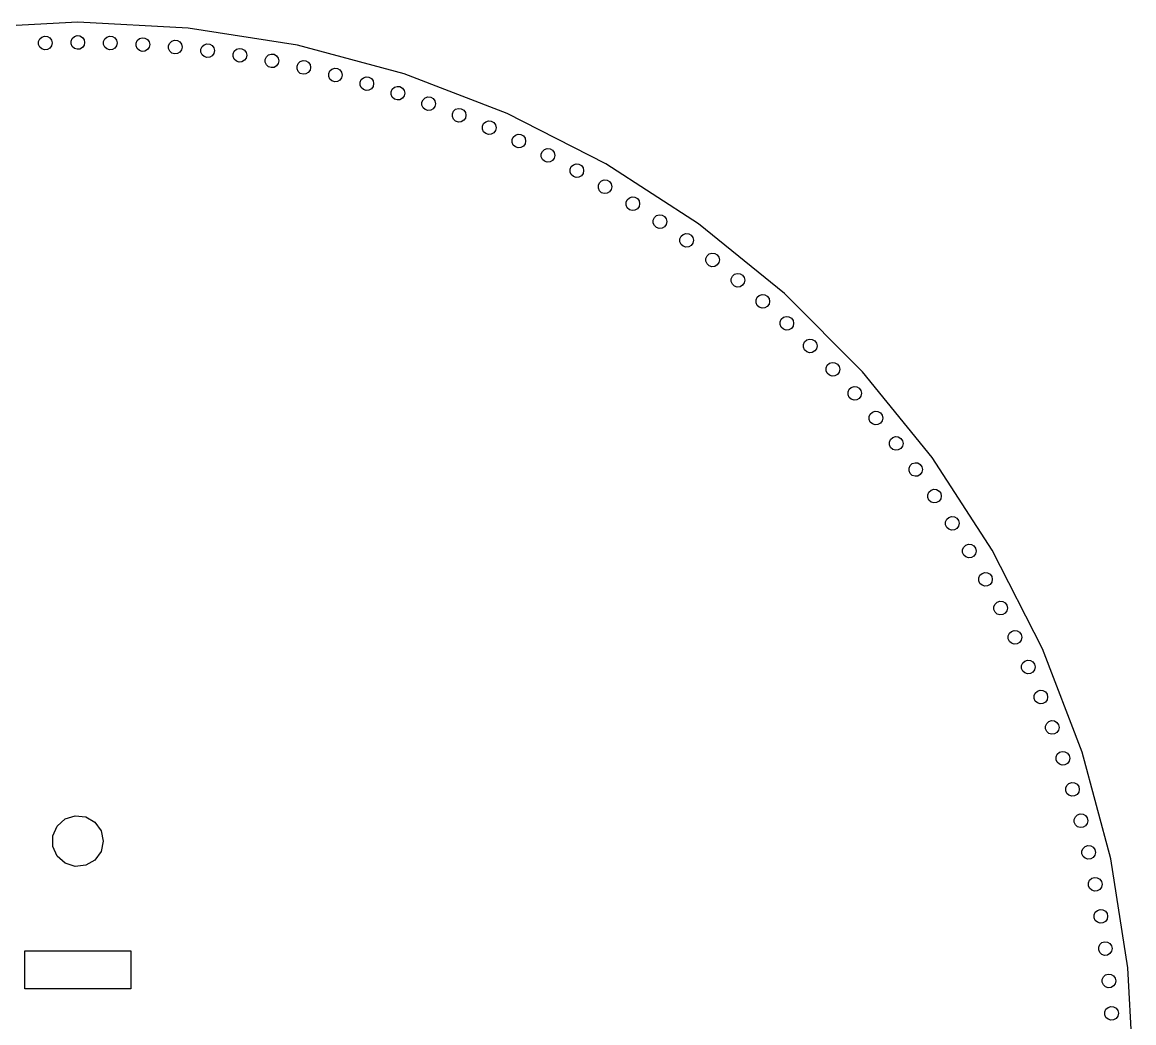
# Model space of a CAD drawing. Extents: x 3 to 159, y 443 to 599.
# Drawn here: x 76.7 to 158.7, y 524.9 to 598.7 of the extents above; entities that cross this region are included whole.
import ezdxf

# ---------------------------------------------------------------- set-up
doc = ezdxf.new("R2010")
doc.units = 0

msp = doc.modelspace()

# ---------------------------------------------------------------- linework, layer by layer
at = {"layer": 'Layer 1'}
for p, q in [((80.7944, 598.696), (72.653, 598.269)), ((88.9358, 598.269), (80.7944, 598.696)), ((80.5417, 597.641), (80.7415, 597.706)), ((80.7415, 597.706), (80.9506, 597.684)), ((80.9506, 597.684), (81.1326, 597.579)), ((96.988, 596.994), (88.9358, 598.269)), ((77.9004, 597.27), (77.9859, 597.462)), ((77.9004, 597.06), (77.9004, 597.27)), ((77.9859, 596.868), (77.9004, 597.06)), ((77.9859, 597.462), (78.1421, 597.603)), ((78.1421, 596.728), (77.9859, 596.868)), ((78.1421, 597.603), (78.3419, 597.668)), ((78.3419, 597.668), (78.551, 597.646)), ((78.551, 597.646), (78.733, 597.541)), ((78.733, 597.541), (78.8565, 597.371)), ((78.8565, 596.96), (78.733, 596.79)), ((78.8565, 597.371), (78.9002, 597.165)), ((78.9002, 597.165), (78.8565, 596.96)), ((80.3, 597.308), (80.3855, 597.5)), ((80.3, 597.098), (80.3, 597.308)), ((80.3855, 596.906), (80.3, 597.098)), ((80.3855, 597.5), (80.5417, 597.641)), ((80.5417, 596.765), (80.3855, 596.906)), ((81.1326, 597.579), (81.2561, 597.409)), ((81.2561, 596.997), (81.1326, 596.827)), ((81.2561, 597.409), (81.2998, 597.203)), ((81.2998, 597.203), (81.2561, 596.997)), ((82.6996, 597.27), (82.7851, 597.462)), ((82.6996, 597.06), (82.6996, 597.27)), ((82.7851, 596.868), (82.6996, 597.06)), ((82.7851, 597.462), (82.9413, 597.603)), ((82.9413, 596.728), (82.7851, 596.868)), ((82.9413, 597.603), (83.1411, 597.668)), ((83.1411, 597.668), (83.3502, 597.646)), ((83.3502, 597.646), (83.5322, 597.541)), ((83.5322, 597.541), (83.6557, 597.371)), ((83.6557, 596.96), (83.5322, 596.79)), ((83.6557, 597.371), (83.6994, 597.165)), ((83.6994, 597.165), (83.6557, 596.96)), ((85.0968, 597.157), (85.1823, 597.349)), ((85.0968, 596.947), (85.0968, 597.157)), ((85.1823, 596.755), (85.0968, 596.947)), ((85.1823, 597.349), (85.3385, 597.49)), ((85.3385, 597.49), (85.5383, 597.555)), ((85.5383, 597.555), (85.7474, 597.533)), ((85.7474, 597.533), (85.9294, 597.428)), ((85.9294, 597.428), (86.0529, 597.258)), ((86.0529, 597.258), (86.0966, 597.052)), ((86.0966, 597.052), (86.0529, 596.847)), ((87.4893, 596.969), (87.5748, 597.161)), ((87.4893, 596.759), (87.4893, 596.969)), ((87.5748, 597.161), (87.731, 597.302)), ((87.731, 597.302), (87.9308, 597.367)), ((87.9308, 597.367), (88.1399, 597.345)), ((88.1399, 597.345), (88.3219, 597.24)), ((88.3219, 597.24), (88.4454, 597.07)), ((88.4454, 597.07), (88.4891, 596.864)), ((88.4891, 596.864), (88.4454, 596.658)), ((89.8747, 596.706), (89.9602, 596.898)), ((89.9602, 596.898), (90.1164, 597.038)), ((90.1164, 597.038), (90.3163, 597.103)), ((90.3163, 597.103), (90.5253, 597.081)), ((90.5253, 597.081), (90.7073, 596.976)), ((90.7073, 596.976), (90.8309, 596.806)), ((104.863, 594.884), (96.988, 596.994)), ((78.3419, 596.663), (78.1421, 596.728)), ((78.551, 596.685), (78.3419, 596.663)), ((78.733, 596.79), (78.551, 596.685)), ((80.7415, 596.7), (80.5417, 596.765)), ((80.9506, 596.722), (80.7415, 596.7)), ((81.1326, 596.827), (80.9506, 596.722)), ((83.1411, 596.663), (82.9413, 596.728)), ((83.3502, 596.685), (83.1411, 596.663)), ((83.5322, 596.79), (83.3502, 596.685)), ((85.3385, 596.615), (85.1823, 596.755)), ((85.5383, 596.55), (85.3385, 596.615)), ((85.7474, 596.572), (85.5383, 596.55)), ((85.9294, 596.677), (85.7474, 596.572)), ((86.0529, 596.847), (85.9294, 596.677)), ((87.5748, 596.567), (87.4893, 596.759)), ((87.731, 596.426), (87.5748, 596.567)), ((87.9308, 596.361), (87.731, 596.426)), ((88.1399, 596.383), (87.9308, 596.361)), ((88.3219, 596.488), (88.1399, 596.383)), ((88.4454, 596.658), (88.3219, 596.488)), ((89.8747, 596.496), (89.8747, 596.706)), ((89.9602, 596.304), (89.8747, 596.496)), ((90.1164, 596.163), (89.9602, 596.304)), ((90.3163, 596.098), (90.1164, 596.163)), ((90.5253, 596.12), (90.3163, 596.098)), ((90.7073, 596.225), (90.5253, 596.12)), ((90.8309, 596.395), (90.7073, 596.225)), ((90.8309, 596.806), (90.8745, 596.601)), ((90.8745, 596.601), (90.8309, 596.395)), ((92.2507, 596.368), (92.3362, 596.56)), ((92.2507, 596.157), (92.2507, 596.368)), ((92.3362, 595.965), (92.2507, 596.157)), ((92.3362, 596.56), (92.4924, 596.7)), ((92.4924, 596.7), (92.6922, 596.765)), ((92.6922, 596.765), (92.9013, 596.743)), ((92.9013, 596.743), (93.0833, 596.638)), ((93.0833, 596.638), (93.2068, 596.468)), ((93.2068, 596.057), (93.0833, 595.887)), ((93.2068, 596.468), (93.2505, 596.263)), ((93.2505, 596.263), (93.2068, 596.057)), ((94.6149, 595.955), (94.7003, 596.147)), ((94.7003, 596.147), (94.8565, 596.288)), ((94.8565, 596.288), (95.0564, 596.353)), ((95.0564, 596.353), (95.2654, 596.331)), ((95.2654, 596.331), (95.4475, 596.226)), ((95.4475, 596.226), (95.571, 596.056)), ((95.571, 596.056), (95.6147, 595.85)), ((92.4924, 595.825), (92.3362, 595.965)), ((92.6922, 595.76), (92.4924, 595.825)), ((92.9013, 595.782), (92.6922, 595.76)), ((93.0833, 595.887), (92.9013, 595.782)), ((94.6149, 595.745), (94.6149, 595.955)), ((94.7003, 595.553), (94.6149, 595.745)), ((94.8565, 595.412), (94.7003, 595.553)), ((95.0564, 595.347), (94.8565, 595.412)), ((95.2654, 595.369), (95.0564, 595.347)), ((95.4475, 595.474), (95.2654, 595.369)), ((95.571, 595.644), (95.4475, 595.474)), ((95.6147, 595.85), (95.571, 595.644)), ((96.9649, 595.468), (97.0504, 595.66)), ((96.9649, 595.258), (96.9649, 595.468)), ((97.0504, 595.066), (96.9649, 595.258)), ((97.0504, 595.66), (97.2066, 595.801)), ((97.2066, 595.801), (97.4064, 595.866)), ((97.4064, 595.866), (97.6155, 595.844)), ((97.6155, 595.844), (97.7975, 595.739)), ((97.7975, 595.739), (97.921, 595.569)), ((97.921, 595.569), (97.9647, 595.363)), ((97.9647, 595.363), (97.921, 595.158)), ((99.384, 595.1), (99.5402, 595.241)), ((99.5402, 595.241), (99.74, 595.306)), ((99.74, 595.306), (99.9491, 595.284)), ((99.9491, 595.284), (100.131, 595.179)), ((97.2066, 594.926), (97.0504, 595.066)), ((97.4064, 594.861), (97.2066, 594.926)), ((97.6155, 594.883), (97.4064, 594.861)), ((97.7975, 594.988), (97.6155, 594.883)), ((97.921, 595.158), (97.7975, 594.988)), ((99.2985, 594.908), (99.384, 595.1)), ((99.2985, 594.698), (99.2985, 594.908)), ((99.384, 594.506), (99.2985, 594.698)), ((99.5402, 594.365), (99.384, 594.506)), ((100.131, 594.427), (99.9491, 594.322)), ((100.131, 595.179), (100.255, 595.009)), ((100.255, 594.597), (100.131, 594.427)), ((100.255, 595.009), (100.298, 594.803)), ((100.298, 594.803), (100.255, 594.597)), ((101.613, 594.275), (101.699, 594.467)), ((101.699, 594.467), (101.855, 594.607)), ((101.855, 594.607), (102.055, 594.672)), ((102.055, 594.672), (102.264, 594.65)), ((102.264, 594.65), (102.446, 594.545)), ((102.446, 594.545), (102.569, 594.375)), ((112.474, 591.962), (104.863, 594.884)), ((99.74, 594.3), (99.5402, 594.365)), ((99.9491, 594.322), (99.74, 594.3)), ((101.613, 594.065), (101.613, 594.275)), ((101.699, 593.873), (101.613, 594.065)), ((101.855, 593.732), (101.699, 593.873)), ((102.055, 593.667), (101.855, 593.732)), ((102.264, 593.689), (102.055, 593.667)), ((102.446, 593.794), (102.264, 593.689)), ((102.569, 593.964), (102.446, 593.794)), ((102.569, 594.375), (102.613, 594.17)), ((102.613, 594.17), (102.569, 593.964)), ((103.907, 593.569), (103.993, 593.761)), ((103.993, 593.761), (104.149, 593.902)), ((104.149, 593.902), (104.349, 593.967)), ((104.349, 593.967), (104.558, 593.945)), ((104.558, 593.945), (104.74, 593.84)), ((104.74, 593.84), (104.863, 593.67)), ((104.863, 593.67), (104.907, 593.464)), ((103.907, 593.359), (103.907, 593.569)), ((103.993, 593.167), (103.907, 593.359)), ((104.149, 593.026), (103.993, 593.167)), ((104.349, 592.961), (104.149, 593.026)), ((104.558, 592.983), (104.349, 592.961)), ((104.74, 593.088), (104.558, 592.983)), ((104.863, 593.258), (104.74, 593.088)), ((104.907, 593.464), (104.863, 593.258)), ((106.178, 592.792), (106.263, 592.984)), ((106.178, 592.582), (106.178, 592.792)), ((106.263, 592.984), (106.419, 593.124)), ((106.419, 593.124), (106.619, 593.189)), ((106.619, 593.189), (106.828, 593.167)), ((106.828, 593.167), (107.01, 593.062)), ((107.01, 593.062), (107.134, 592.892)), ((107.134, 592.892), (107.177, 592.687)), ((106.263, 592.39), (106.178, 592.582)), ((106.419, 592.249), (106.263, 592.39)), ((106.619, 592.184), (106.419, 592.249)), ((106.828, 592.206), (106.619, 592.184)), ((107.01, 592.311), (106.828, 592.206)), ((107.134, 592.481), (107.01, 592.311)), ((107.177, 592.687), (107.134, 592.481)), ((108.423, 591.943), (108.508, 592.136)), ((108.423, 591.733), (108.423, 591.943)), ((108.508, 592.136), (108.664, 592.276)), ((108.664, 592.276), (108.864, 592.341)), ((108.864, 592.341), (109.073, 592.319)), ((109.073, 592.319), (109.255, 592.214)), ((109.255, 592.214), (109.379, 592.044)), ((109.379, 592.044), (109.422, 591.838)), ((119.738, 588.261), (112.474, 591.962)), ((108.508, 591.541), (108.423, 591.733)), ((108.664, 591.401), (108.508, 591.541)), ((108.864, 591.336), (108.664, 591.401)), ((109.073, 591.358), (108.864, 591.336)), ((109.255, 591.463), (109.073, 591.358)), ((109.379, 591.633), (109.255, 591.463)), ((109.422, 591.838), (109.379, 591.633)), ((110.64, 591.025), (110.725, 591.217)), ((110.725, 591.217), (110.882, 591.358)), ((110.882, 591.358), (111.081, 591.423)), ((111.081, 591.423), (111.29, 591.401)), ((111.29, 591.401), (111.472, 591.296)), ((111.472, 591.296), (111.596, 591.126)), ((111.596, 591.126), (111.64, 590.92)), ((110.64, 590.815), (110.64, 591.025)), ((110.725, 590.623), (110.64, 590.815)), ((110.882, 590.482), (110.725, 590.623)), ((111.081, 590.417), (110.882, 590.482)), ((111.29, 590.439), (111.081, 590.417)), ((111.472, 590.544), (111.29, 590.439)), ((111.596, 590.714), (111.472, 590.544)), ((111.64, 590.92), (111.596, 590.714)), ((112.913, 590.23), (113.069, 590.37)), ((113.069, 590.37), (113.269, 590.435)), ((113.269, 590.435), (113.478, 590.413)), ((113.478, 590.413), (113.66, 590.308)), ((113.66, 590.308), (113.783, 590.138)), ((112.827, 590.038), (112.913, 590.23)), ((112.827, 589.827), (112.827, 590.038)), ((112.913, 589.635), (112.827, 589.827)), ((113.069, 589.495), (112.913, 589.635)), ((113.269, 589.43), (113.069, 589.495)), ((113.66, 589.557), (113.478, 589.452)), ((113.783, 589.727), (113.66, 589.557)), ((113.783, 590.138), (113.827, 589.932)), ((113.827, 589.932), (113.783, 589.727)), ((113.478, 589.452), (113.269, 589.43)), ((114.982, 588.982), (115.068, 589.174)), ((114.982, 588.772), (114.982, 588.982)), ((115.068, 588.58), (114.982, 588.772)), ((115.068, 589.174), (115.224, 589.314)), ((115.224, 589.314), (115.424, 589.379)), ((115.424, 589.379), (115.633, 589.357)), ((115.633, 589.357), (115.815, 589.252)), ((115.815, 589.252), (115.938, 589.082)), ((115.938, 588.671), (115.815, 588.501)), ((115.938, 589.082), (115.982, 588.877)), ((115.982, 588.877), (115.938, 588.671)), ((115.224, 588.439), (115.068, 588.58)), ((115.424, 588.374), (115.224, 588.439)), ((115.633, 588.396), (115.424, 588.374)), ((115.815, 588.501), (115.633, 588.396)), ((117.103, 587.859), (117.189, 588.051)), ((117.103, 587.649), (117.103, 587.859)), ((117.189, 588.051), (117.345, 588.191)), ((117.345, 588.191), (117.545, 588.256)), ((117.545, 588.256), (117.754, 588.234)), ((117.754, 588.234), (117.936, 588.129)), ((117.936, 588.129), (118.059, 587.959)), ((118.059, 587.959), (118.103, 587.754)), ((126.575, 583.821), (119.738, 588.261)), ((117.189, 587.457), (117.103, 587.649)), ((117.345, 587.316), (117.189, 587.457)), ((117.545, 587.251), (117.345, 587.316)), ((117.754, 587.273), (117.545, 587.251)), ((117.936, 587.378), (117.754, 587.273)), ((118.059, 587.548), (117.936, 587.378)), ((118.103, 587.754), (118.059, 587.548)), ((119.43, 587.002), (119.629, 587.067)), ((119.629, 587.067), (119.838, 587.045)), ((119.838, 587.045), (120.02, 586.94)), ((119.188, 586.67), (119.273, 586.862)), ((119.188, 586.459), (119.188, 586.67)), ((119.273, 586.267), (119.188, 586.459)), ((119.273, 586.862), (119.43, 587.002)), ((119.43, 586.127), (119.273, 586.267)), ((120.02, 586.94), (120.144, 586.77)), ((120.144, 586.359), (120.02, 586.189)), ((120.144, 586.77), (120.188, 586.565)), ((120.188, 586.565), (120.144, 586.359)), ((119.629, 586.062), (119.43, 586.127)), ((119.838, 586.084), (119.629, 586.062)), ((120.02, 586.189), (119.838, 586.084)), ((121.234, 585.416), (121.32, 585.608)), ((121.234, 585.206), (121.234, 585.416)), ((121.32, 585.608), (121.476, 585.748)), ((121.476, 585.748), (121.676, 585.813)), ((121.676, 585.813), (121.885, 585.791)), ((121.885, 585.791), (122.067, 585.686)), ((122.067, 585.686), (122.19, 585.516)), ((122.19, 585.516), (122.234, 585.311)), ((121.32, 585.014), (121.234, 585.206)), ((121.476, 584.873), (121.32, 585.014)), ((121.676, 584.808), (121.476, 584.873)), ((121.885, 584.83), (121.676, 584.808)), ((122.067, 584.935), (121.885, 584.83)), ((122.19, 585.105), (122.067, 584.935)), ((122.234, 585.311), (122.19, 585.105)), ((123.24, 584.098), (123.325, 584.29)), ((123.24, 583.888), (123.24, 584.098)), ((123.325, 583.696), (123.24, 583.888)), ((123.325, 584.29), (123.482, 584.431)), ((123.482, 584.431), (123.682, 584.496)), ((123.682, 584.496), (123.891, 584.474)), ((123.891, 584.474), (124.073, 584.369)), ((124.073, 584.369), (124.196, 584.199)), ((124.196, 583.787), (124.073, 583.617)), ((124.196, 584.199), (124.24, 583.993)), ((124.24, 583.993), (124.196, 583.787)), ((132.911, 578.69), (126.575, 583.821)), ((123.482, 583.555), (123.325, 583.696)), ((123.682, 583.49), (123.482, 583.555)), ((123.891, 583.512), (123.682, 583.49)), ((124.073, 583.617), (123.891, 583.512)), ((125.289, 582.91), (125.445, 583.051)), ((125.445, 583.051), (125.645, 583.116)), ((125.645, 583.116), (125.854, 583.094)), ((125.854, 583.094), (126.036, 582.989)), ((126.036, 582.989), (126.16, 582.819)), ((125.203, 582.718), (125.289, 582.91)), ((125.203, 582.508), (125.203, 582.718)), ((125.289, 582.316), (125.203, 582.508)), ((125.445, 582.175), (125.289, 582.316)), ((125.645, 582.11), (125.445, 582.175)), ((125.854, 582.132), (125.645, 582.11)), ((126.036, 582.237), (125.854, 582.132)), ((126.16, 582.408), (126.036, 582.237)), ((126.16, 582.819), (126.203, 582.613)), ((126.203, 582.613), (126.16, 582.408)), ((127.123, 581.277), (127.208, 581.469)), ((127.208, 581.469), (127.364, 581.61)), ((127.364, 581.61), (127.564, 581.675)), ((127.564, 581.675), (127.773, 581.653)), ((127.773, 581.653), (127.955, 581.548)), ((127.955, 581.548), (128.079, 581.378)), ((128.079, 581.378), (128.122, 581.172)), ((127.123, 581.067), (127.123, 581.277)), ((127.208, 580.875), (127.123, 581.067)), ((127.364, 580.734), (127.208, 580.875)), ((127.564, 580.669), (127.364, 580.734)), ((127.773, 580.691), (127.564, 580.669)), ((127.955, 580.797), (127.773, 580.691)), ((128.079, 580.967), (127.955, 580.797)), ((128.122, 581.172), (128.079, 580.967)), ((128.996, 579.777), (129.081, 579.969)), ((128.996, 579.567), (128.996, 579.777)), ((129.081, 579.969), (129.237, 580.109)), ((129.237, 580.109), (129.437, 580.174)), ((129.437, 580.174), (129.646, 580.152)), ((129.646, 580.152), (129.828, 580.047)), ((129.828, 580.047), (129.952, 579.877)), ((129.952, 579.877), (129.995, 579.672)), ((129.995, 579.672), (129.952, 579.466)), ((129.081, 579.374), (128.996, 579.567)), ((129.237, 579.234), (129.081, 579.374)), ((129.437, 579.169), (129.237, 579.234)), ((129.646, 579.191), (129.437, 579.169)), ((129.828, 579.296), (129.646, 579.191)), ((129.952, 579.466), (129.828, 579.296)), ((130.82, 578.218), (130.906, 578.41)), ((130.82, 578.008), (130.82, 578.218)), ((130.906, 577.816), (130.82, 578.008)), ((130.906, 578.41), (131.062, 578.551)), ((131.062, 578.551), (131.262, 578.616)), ((131.262, 578.616), (131.471, 578.594)), ((131.471, 578.594), (131.653, 578.489)), ((131.653, 578.489), (131.777, 578.319)), ((131.777, 578.319), (131.82, 578.113)), ((131.82, 578.113), (131.777, 577.907)), ((138.676, 572.925), (132.911, 578.69)), ((131.062, 577.675), (130.906, 577.816)), ((131.262, 577.61), (131.062, 577.675)), ((131.471, 577.632), (131.262, 577.61)), ((131.653, 577.737), (131.471, 577.632)), ((131.777, 577.907), (131.653, 577.737)), ((132.596, 576.603), (132.681, 576.795)), ((132.596, 576.393), (132.596, 576.603)), ((132.681, 576.201), (132.596, 576.393)), ((132.681, 576.795), (132.837, 576.936)), ((132.837, 576.936), (133.037, 577)), ((133.037, 577), (133.246, 576.979)), ((133.246, 576.979), (133.428, 576.873)), ((133.428, 576.873), (133.552, 576.703)), ((133.552, 576.703), (133.595, 576.498)), ((133.595, 576.498), (133.552, 576.292)), ((132.837, 576.06), (132.681, 576.201)), ((133.037, 575.995), (132.837, 576.06)), ((133.246, 576.017), (133.037, 575.995)), ((133.428, 576.122), (133.246, 576.017)), ((133.552, 576.292), (133.428, 576.122)), ((134.319, 574.933), (134.404, 575.125)), ((134.319, 574.723), (134.319, 574.933)), ((134.404, 574.531), (134.319, 574.723)), ((134.404, 575.125), (134.561, 575.265)), ((134.561, 575.265), (134.76, 575.33)), ((134.76, 575.33), (134.97, 575.308)), ((134.97, 575.308), (135.152, 575.203)), ((135.152, 575.203), (135.275, 575.033)), ((135.275, 575.033), (135.319, 574.828)), ((135.319, 574.828), (135.275, 574.622)), ((134.561, 574.39), (134.404, 574.531)), ((134.76, 574.325), (134.561, 574.39)), ((134.97, 574.347), (134.76, 574.325)), ((135.152, 574.452), (134.97, 574.347)), ((135.275, 574.622), (135.152, 574.452)), ((135.989, 573.209), (136.075, 573.401)), ((135.989, 572.999), (135.989, 573.209)), ((136.075, 573.401), (136.231, 573.542)), ((136.231, 573.542), (136.431, 573.607)), ((136.431, 573.607), (136.64, 573.585)), ((136.64, 573.585), (136.822, 573.48)), ((136.822, 573.48), (136.945, 573.31)), ((136.945, 573.31), (136.989, 573.104)), ((136.989, 573.104), (136.945, 572.899)), ((136.075, 572.807), (135.989, 572.999)), ((136.231, 572.667), (136.075, 572.807)), ((136.431, 572.602), (136.231, 572.667)), ((136.64, 572.624), (136.431, 572.602)), ((136.822, 572.729), (136.64, 572.624)), ((136.945, 572.899), (136.822, 572.729)), ((143.806, 566.59), (138.676, 572.925)), ((137.604, 571.434), (137.69, 571.626)), ((137.69, 571.626), (137.846, 571.767)), ((137.846, 571.767), (138.046, 571.832)), ((138.046, 571.832), (138.255, 571.81)), ((138.255, 571.81), (138.437, 571.705)), ((138.437, 571.705), (138.56, 571.535)), ((138.56, 571.535), (138.604, 571.329)), ((137.604, 571.224), (137.604, 571.434)), ((137.69, 571.032), (137.604, 571.224)), ((137.846, 570.892), (137.69, 571.032)), ((138.046, 570.827), (137.846, 570.892)), ((138.255, 570.849), (138.046, 570.827)), ((138.437, 570.954), (138.255, 570.849)), ((138.56, 571.124), (138.437, 570.954)), ((138.604, 571.329), (138.56, 571.124)), ((139.248, 569.801), (139.405, 569.942)), ((139.405, 569.942), (139.604, 570.007)), ((139.604, 570.007), (139.813, 569.985)), ((139.813, 569.985), (139.995, 569.88)), ((139.995, 569.88), (140.119, 569.71)), ((139.163, 569.609), (139.248, 569.801)), ((139.163, 569.399), (139.163, 569.609)), ((139.248, 569.207), (139.163, 569.399)), ((139.405, 569.067), (139.248, 569.207)), ((139.604, 569.002), (139.405, 569.067)), ((139.813, 569.024), (139.604, 569.002)), ((139.995, 569.129), (139.813, 569.024)), ((140.119, 569.299), (139.995, 569.129)), ((140.119, 569.71), (140.163, 569.504)), ((140.163, 569.504), (140.119, 569.299)), ((140.663, 567.736), (140.749, 567.928)), ((140.663, 567.526), (140.663, 567.736)), ((140.749, 567.334), (140.663, 567.526)), ((140.749, 567.928), (140.905, 568.069)), ((140.905, 568.069), (141.105, 568.134)), ((141.105, 568.134), (141.314, 568.112)), ((141.314, 568.112), (141.496, 568.007)), ((141.496, 568.007), (141.619, 567.837)), ((141.619, 567.426), (141.496, 567.256)), ((141.619, 567.837), (141.663, 567.631)), ((141.663, 567.631), (141.619, 567.426)), ((140.905, 567.194), (140.749, 567.334)), ((141.105, 567.129), (140.905, 567.194)), ((141.314, 567.151), (141.105, 567.129)), ((141.496, 567.256), (141.314, 567.151)), ((148.246, 559.752), (143.806, 566.59)), ((142.104, 565.817), (142.19, 566.009)), ((142.104, 565.607), (142.104, 565.817)), ((142.19, 566.009), (142.346, 566.15)), ((142.346, 566.15), (142.546, 566.215)), ((142.546, 566.215), (142.755, 566.193)), ((142.755, 566.193), (142.937, 566.088)), ((142.937, 566.088), (143.06, 565.918)), ((143.06, 565.918), (143.104, 565.712)), ((143.104, 565.712), (143.06, 565.507)), ((142.19, 565.415), (142.104, 565.607)), ((142.346, 565.274), (142.19, 565.415)), ((142.546, 565.21), (142.346, 565.274)), ((142.755, 565.232), (142.546, 565.21)), ((142.937, 565.337), (142.755, 565.232)), ((143.06, 565.507), (142.937, 565.337)), ((143.57, 564.046), (143.726, 564.186)), ((143.726, 564.186), (143.926, 564.251)), ((143.926, 564.251), (144.135, 564.229)), ((144.135, 564.229), (144.317, 564.124)), ((144.317, 564.124), (144.44, 563.954)), ((143.484, 563.854), (143.57, 564.046)), ((143.484, 563.644), (143.484, 563.854)), ((143.57, 563.452), (143.484, 563.644)), ((143.726, 563.311), (143.57, 563.452)), ((143.926, 563.246), (143.726, 563.311)), ((144.135, 563.268), (143.926, 563.246)), ((144.317, 563.373), (144.135, 563.268)), ((144.44, 563.543), (144.317, 563.373)), ((144.44, 563.954), (144.484, 563.749)), ((144.484, 563.749), (144.44, 563.543)), ((144.802, 561.848), (144.887, 562.04)), ((144.802, 561.638), (144.802, 561.848)), ((144.887, 561.446), (144.802, 561.638)), ((144.887, 562.04), (145.044, 562.181)), ((145.044, 562.181), (145.243, 562.246)), ((145.243, 562.246), (145.452, 562.224)), ((145.452, 562.224), (145.634, 562.118)), ((145.634, 562.118), (145.758, 561.948)), ((145.758, 561.948), (145.802, 561.743)), ((145.802, 561.743), (145.758, 561.537)), ((145.044, 561.305), (144.887, 561.446)), ((145.243, 561.24), (145.044, 561.305)), ((145.452, 561.262), (145.243, 561.24)), ((145.634, 561.367), (145.452, 561.262)), ((145.758, 561.537), (145.634, 561.367)), ((146.056, 559.802), (146.141, 559.994)), ((146.141, 559.994), (146.298, 560.134)), ((146.298, 560.134), (146.497, 560.199)), ((146.497, 560.199), (146.706, 560.177)), ((146.706, 560.177), (146.888, 560.072)), ((146.888, 560.072), (147.012, 559.902)), ((146.056, 559.592), (146.056, 559.802)), ((146.141, 559.4), (146.056, 559.592)), ((146.298, 559.259), (146.141, 559.4)), ((146.497, 559.194), (146.298, 559.259)), ((146.706, 559.216), (146.497, 559.194)), ((146.888, 559.321), (146.706, 559.216)), ((147.012, 559.491), (146.888, 559.321)), ((147.012, 559.902), (147.056, 559.697)), ((147.056, 559.697), (147.012, 559.491)), ((151.948, 552.488), (148.246, 559.752)), ((147.245, 557.717), (147.33, 557.909)), ((147.245, 557.507), (147.245, 557.717)), ((147.33, 557.315), (147.245, 557.507)), ((147.33, 557.909), (147.487, 558.05)), ((147.487, 558.05), (147.686, 558.115)), ((147.686, 558.115), (147.895, 558.093)), ((147.895, 558.093), (148.077, 557.988)), ((148.077, 557.988), (148.201, 557.818)), ((148.201, 557.818), (148.245, 557.612)), ((148.245, 557.612), (148.201, 557.406)), ((147.487, 557.174), (147.33, 557.315)), ((147.686, 557.109), (147.487, 557.174)), ((147.895, 557.131), (147.686, 557.109)), ((148.077, 557.236), (147.895, 557.131)), ((148.201, 557.406), (148.077, 557.236)), ((148.453, 555.788), (148.61, 555.929)), ((148.61, 555.929), (148.809, 555.994)), ((148.809, 555.994), (149.018, 555.972)), ((149.018, 555.972), (149.2, 555.867)), ((149.2, 555.867), (149.324, 555.697)), ((148.368, 555.596), (148.453, 555.788)), ((148.368, 555.386), (148.368, 555.596)), ((148.453, 555.194), (148.368, 555.386)), ((148.61, 555.053), (148.453, 555.194)), ((148.809, 554.988), (148.61, 555.053)), ((149.2, 555.115), (149.018, 555.01)), ((149.324, 555.285), (149.2, 555.115)), ((149.324, 555.697), (149.368, 555.491)), ((149.368, 555.491), (149.324, 555.285)), ((149.018, 555.01), (148.809, 554.988)), ((149.424, 553.441), (149.509, 553.633)), ((149.424, 553.231), (149.424, 553.441)), ((149.509, 553.633), (149.665, 553.774)), ((149.665, 553.774), (149.865, 553.839)), ((149.865, 553.839), (150.074, 553.817)), ((150.074, 553.817), (150.256, 553.711)), ((150.256, 553.711), (150.38, 553.541)), ((150.38, 553.541), (150.423, 553.336)), ((149.509, 553.039), (149.424, 553.231)), ((149.665, 552.898), (149.509, 553.039)), ((149.865, 552.833), (149.665, 552.898)), ((150.074, 552.855), (149.865, 552.833)), ((150.256, 552.96), (150.074, 552.855)), ((150.38, 553.13), (150.256, 552.96)), ((150.423, 553.336), (150.38, 553.13)), ((154.869, 544.877), (151.948, 552.488)), ((150.411, 551.254), (150.497, 551.446)), ((150.411, 551.044), (150.411, 551.254)), ((150.497, 550.851), (150.411, 551.044)), ((150.497, 551.446), (150.653, 551.586)), ((150.653, 551.586), (150.853, 551.651)), ((150.853, 551.651), (151.062, 551.629)), ((151.062, 551.629), (151.244, 551.524)), ((151.244, 551.524), (151.367, 551.354)), ((151.367, 551.354), (151.411, 551.149)), ((151.411, 551.149), (151.367, 550.943)), ((150.653, 550.711), (150.497, 550.851)), ((150.853, 550.646), (150.653, 550.711)), ((151.062, 550.668), (150.853, 550.646)), ((151.244, 550.773), (151.062, 550.668)), ((151.367, 550.943), (151.244, 550.773)), ((151.415, 549.228), (151.571, 549.369)), ((151.571, 549.369), (151.771, 549.434)), ((151.771, 549.434), (151.98, 549.412)), ((151.98, 549.412), (152.162, 549.307)), ((152.162, 549.307), (152.286, 549.137)), ((151.33, 549.036), (151.415, 549.228)), ((151.33, 548.826), (151.33, 549.036)), ((151.415, 548.634), (151.33, 548.826)), ((151.571, 548.494), (151.415, 548.634)), ((151.771, 548.429), (151.571, 548.494)), ((152.162, 548.556), (151.98, 548.451)), ((152.286, 548.726), (152.162, 548.556)), ((152.286, 549.137), (152.329, 548.931)), ((152.329, 548.931), (152.286, 548.726)), ((151.98, 548.451), (151.771, 548.429)), ((152.178, 546.791), (152.263, 546.983)), ((152.263, 546.983), (152.42, 547.124)), ((152.42, 547.124), (152.62, 547.189)), ((152.62, 547.189), (152.829, 547.167)), ((152.829, 547.167), (153.011, 547.062)), ((153.011, 547.062), (153.134, 546.892)), ((153.134, 546.892), (153.178, 546.686)), ((152.178, 546.581), (152.178, 546.791)), ((152.263, 546.389), (152.178, 546.581)), ((152.42, 546.249), (152.263, 546.389)), ((152.62, 546.184), (152.42, 546.249)), ((152.829, 546.206), (152.62, 546.184)), ((153.011, 546.311), (152.829, 546.206)), ((153.134, 546.481), (153.011, 546.311)), ((153.178, 546.686), (153.134, 546.481)), ((152.955, 544.521), (153.041, 544.713)), ((152.955, 544.311), (152.955, 544.521)), ((153.041, 544.713), (153.197, 544.854)), ((153.197, 544.854), (153.397, 544.919)), ((153.397, 544.919), (153.606, 544.897)), ((153.606, 544.897), (153.788, 544.791)), ((153.788, 544.791), (153.911, 544.621)), ((153.911, 544.621), (153.955, 544.416)), ((153.955, 544.416), (153.911, 544.21)), ((156.979, 537.002), (154.869, 544.877)), ((153.041, 544.119), (152.955, 544.311)), ((153.197, 543.978), (153.041, 544.119)), ((153.397, 543.913), (153.197, 543.978)), ((153.606, 543.935), (153.397, 543.913)), ((153.788, 544.04), (153.606, 543.935)), ((153.911, 544.21), (153.788, 544.04)), ((153.661, 542.227), (153.746, 542.419)), ((153.661, 542.017), (153.661, 542.227)), ((153.746, 541.825), (153.661, 542.017)), ((153.746, 542.419), (153.903, 542.56)), ((153.903, 542.56), (154.103, 542.625)), ((154.103, 542.625), (154.312, 542.603)), ((154.312, 542.603), (154.494, 542.498)), ((154.494, 542.498), (154.617, 542.328)), ((154.617, 542.328), (154.661, 542.122)), ((154.661, 542.122), (154.617, 541.916)), ((153.903, 541.684), (153.746, 541.825)), ((154.103, 541.619), (153.903, 541.684)), ((154.312, 541.641), (154.103, 541.619)), ((154.494, 541.746), (154.312, 541.641)), ((154.617, 541.916), (154.494, 541.746)), ((154.536, 540.245), (154.736, 540.31)), ((154.736, 540.31), (154.945, 540.288)), ((79.2731, 539.414), (79.8542, 539.937)), ((79.8542, 539.937), (80.5978, 540.179)), ((80.5978, 540.179), (81.3755, 540.097)), ((81.3755, 540.097), (82.0526, 539.706)), ((82.0526, 539.706), (82.5122, 539.074)), ((154.294, 539.912), (154.38, 540.104)), ((154.294, 539.702), (154.294, 539.912)), ((154.38, 539.51), (154.294, 539.702)), ((154.38, 540.104), (154.536, 540.245)), ((154.536, 539.37), (154.38, 539.51)), ((154.945, 540.288), (155.127, 540.183)), ((155.127, 540.183), (155.25, 540.013)), ((155.25, 539.602), (155.127, 539.432)), ((155.25, 540.013), (155.294, 539.807)), ((155.294, 539.807), (155.25, 539.602)), ((78.955, 538.7), (79.2731, 539.414)), ((78.955, 537.918), (78.955, 538.7)), ((82.5122, 539.074), (82.6748, 538.309)), ((154.736, 539.305), (154.536, 539.37)), ((154.945, 539.327), (154.736, 539.305)), ((155.127, 539.432), (154.945, 539.327)), ((79.2731, 537.203), (78.955, 537.918)), ((82.6748, 538.309), (82.5122, 537.544)), ((154.94, 537.771), (155.096, 537.911)), ((155.096, 537.911), (155.296, 537.976)), ((155.296, 537.976), (155.505, 537.954)), ((155.505, 537.954), (155.687, 537.849)), ((155.687, 537.849), (155.811, 537.679)), ((79.8542, 536.68), (79.2731, 537.203)), ((82.5122, 537.544), (82.0526, 536.911)), ((154.855, 537.579), (154.94, 537.771)), ((154.855, 537.369), (154.855, 537.579)), ((154.94, 537.177), (154.855, 537.369)), ((155.096, 537.036), (154.94, 537.177)), ((155.296, 536.971), (155.096, 537.036)), ((155.687, 537.098), (155.505, 536.993)), ((155.811, 537.268), (155.687, 537.098)), ((155.811, 537.679), (155.854, 537.474)), ((155.854, 537.474), (155.811, 537.268)), ((80.5978, 536.439), (79.8542, 536.68)), ((81.3755, 536.52), (80.5978, 536.439)), ((82.0526, 536.911), (81.3755, 536.52)), ((155.505, 536.993), (155.296, 536.971)), ((158.255, 528.95), (156.979, 537.002)), ((155.341, 535.229), (155.427, 535.421)), ((155.427, 535.421), (155.583, 535.561)), ((155.583, 535.561), (155.783, 535.626)), ((155.783, 535.626), (155.992, 535.604)), ((155.992, 535.604), (156.174, 535.499)), ((156.174, 535.499), (156.297, 535.329)), ((155.341, 535.019), (155.341, 535.229)), ((155.427, 534.827), (155.341, 535.019)), ((155.583, 534.686), (155.427, 534.827)), ((155.783, 534.621), (155.583, 534.686)), ((155.992, 534.643), (155.783, 534.621)), ((156.174, 534.748), (155.992, 534.643)), ((156.297, 534.918), (156.174, 534.748)), ((156.297, 535.329), (156.341, 535.124)), ((156.341, 535.124), (156.297, 534.918)), ((155.754, 532.865), (155.839, 533.057)), ((155.839, 533.057), (155.995, 533.197)), ((155.995, 533.197), (156.195, 533.262)), ((156.195, 533.262), (156.404, 533.24)), ((156.404, 533.24), (156.586, 533.135)), ((156.586, 533.135), (156.71, 532.965)), ((156.71, 532.965), (156.754, 532.759)), ((155.754, 532.654), (155.754, 532.865)), ((155.839, 532.462), (155.754, 532.654)), ((155.995, 532.322), (155.839, 532.462)), ((156.195, 532.257), (155.995, 532.322)), ((156.404, 532.279), (156.195, 532.257)), ((156.586, 532.384), (156.404, 532.279)), ((156.71, 532.554), (156.586, 532.384)), ((156.754, 532.759), (156.71, 532.554)), ((156.092, 530.489), (156.177, 530.681)), ((156.092, 530.278), (156.092, 530.489)), ((156.177, 530.681), (156.334, 530.821)), ((156.334, 530.821), (156.533, 530.886)), ((156.533, 530.886), (156.743, 530.864)), ((156.743, 530.864), (156.925, 530.759)), ((156.925, 530.759), (157.048, 530.589)), ((157.048, 530.589), (157.092, 530.383)), ((76.8869, 527.401), (76.8869, 530.216)), ((76.8869, 530.216), (84.7019, 530.216)), ((84.7019, 530.216), (84.7019, 527.401)), ((156.177, 530.086), (156.092, 530.278)), ((156.334, 529.946), (156.177, 530.086)), ((156.533, 529.881), (156.334, 529.946)), ((156.743, 529.903), (156.533, 529.881)), ((156.925, 530.008), (156.743, 529.903)), ((157.048, 530.178), (156.925, 530.008)), ((157.092, 530.383), (157.048, 530.178)), ((158.681, 520.809), (158.255, 528.95)), ((156.355, 528.103), (156.441, 528.295)), ((156.355, 527.893), (156.355, 528.103)), ((156.441, 528.295), (156.597, 528.436)), ((156.597, 528.436), (156.797, 528.501)), ((156.797, 528.501), (157.006, 528.479)), ((157.006, 528.479), (157.188, 528.374)), ((157.188, 528.374), (157.311, 528.204)), ((157.311, 528.204), (157.355, 527.998)), ((157.355, 527.998), (157.311, 527.792)), ((84.7019, 527.401), (76.8869, 527.401)), ((156.441, 527.701), (156.355, 527.893)), ((156.597, 527.56), (156.441, 527.701)), ((156.797, 527.495), (156.597, 527.56)), ((157.006, 527.517), (156.797, 527.495)), ((157.188, 527.622), (157.006, 527.517)), ((157.311, 527.792), (157.188, 527.622)), ((156.544, 525.711), (156.629, 525.903)), ((156.544, 525.5), (156.544, 525.711)), ((156.629, 525.903), (156.785, 526.043)), ((156.785, 526.043), (156.985, 526.108)), ((156.985, 526.108), (157.194, 526.086)), ((157.194, 526.086), (157.376, 525.981)), ((157.376, 525.981), (157.5, 525.811)), ((157.5, 525.811), (157.543, 525.606)), ((157.543, 525.606), (157.5, 525.4)), ((156.629, 525.308), (156.544, 525.5)), ((156.785, 525.168), (156.629, 525.308)), ((156.985, 525.103), (156.785, 525.168)), ((157.194, 525.125), (156.985, 525.103)), ((157.376, 525.23), (157.194, 525.125)), ((157.5, 525.4), (157.376, 525.23))]:
    msp.add_line(p, q, dxfattribs=at)

doc.saveas('drawing.dxf')
